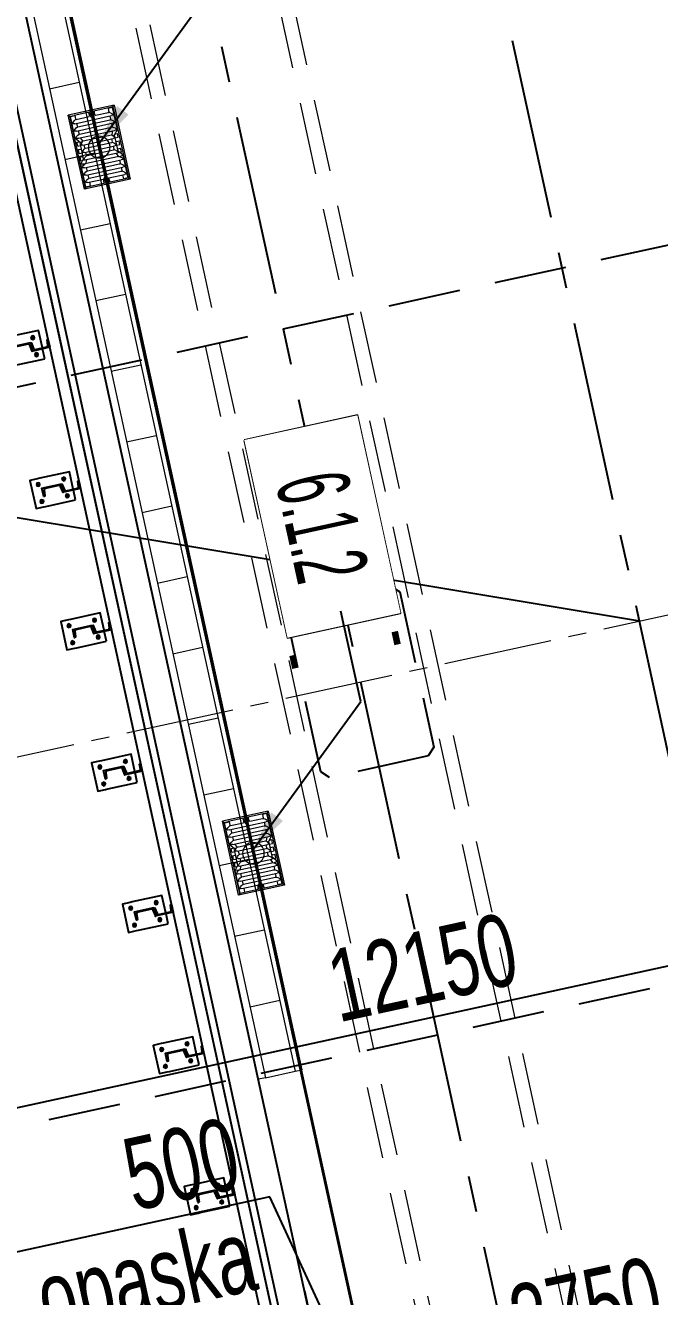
# Model space of a CAD drawing. Header units: metres. Extents: x 8416582 to 8417409, y 5771873 to 5772737.
# Drawn here: x 8416705.11 to 8416709.49, y 5772227.44 to 5772236.24 of the extents above; entities that cross this region are included whole.
import ezdxf
from ezdxf.enums import TextEntityAlignment as Align

# ---------------------------------------------------------------- set-up
doc = ezdxf.new("R2010")
doc.units = ezdxf.units.M
doc.set_wipeout_variables(frame=1)
doc.header["$PDSIZE"] = 0.05
for name, pattern in [('CENTER', [2, 1.25, -0.25, 0.25, -0.25]), ('CENTER2', [1.125, 0.75, -0.125, 0.125, -0.125]), ('DASHED', [0.75, 0.5, -0.25]), ('HIDDEN', [0.375, 0.25, -0.125])]:
    doc.linetypes.add(name, pattern=pattern)
for name, color, linetype in [('00RysOpi-T', 2, 'Continuous'), ('AII_M_bariery', 8, 'Continuous'), ('AII_M_krawężnik', 9, 'Continuous'), ('AII_M_opisy do legendy', 2, 'Continuous'), ('AII_M_osie główne', 8, 'CENTER')]:
    doc.layers.add(name, color=color, linetype=linetype)
for name, color, linetype, lineweight in [('AII_M_konstrukcja 0.09', 6, 'Continuous', 9), ('AII_M_konstrukcja 0.25', 1, 'Continuous', 25), ('AII_M_odwodnienie', 8, 'Continuous', 9), ('AII_M_opisy', 1, 'Continuous', 25), ('AII_M_opisy wymiary', 1, 'Continuous', 25), ('AII_M_osie glowne', 9, 'CENTER2', 18), ('AII_M_robocza', 42, 'Continuous', 30)]:
    doc.layers.add(name, color=color, linetype=linetype, lineweight=lineweight)
doc.styles.add('CDMSTYLE', font='CDMSIMPL.shx', dxfattribs={"width": 0.7, "bigfont": 'CDMBIGPL.shx'})
doc.dimstyles.new('CDM-ME200MM', dxfattribs={"dimscale": 0.2, "dimtxt": 2.5, "dimasz": 1.5, "dimexe": 1.5, "dimexo": 5, "dimgap": 0.5, "dimtad": 1, "dimdec": 0, "dimlfac": 1000, "dimrnd": 1, "dimzin": 9, "dimtxsty": 'CDMSTYLE', "dimblk": 'OBLIQUE', "dimcen": 2.5, "dimdle": 1.5, "dimclrd": 9, "dimclre": 9, "dimclrt": 1, "dimadec": 1, "dimazin": 2, "dimtfac": 1, "dimtdec": 0, "dimtix": 1, "dimtmove": 2, "dimatfit": 3, "dimfxl": 1, "dimtvp": 1, "dimtolj": 1, "dimtzin": 0, "dimlwd": 25, "dimlwe": 25, "dimarcsym": 0})
doc.dimstyles.new('CDM-ME200MM$7', dxfattribs={"dimscale": 0.2, "dimtxt": 2.5, "dimasz": 1.5, "dimexe": 1.5, "dimexo": 5, "dimgap": 0.5, "dimtad": 1, "dimdec": 0, "dimlfac": 1000, "dimrnd": 1, "dimzin": 9, "dimtxsty": 'CDMSTYLE', "dimblk": 'OBLIQUE', "dimcen": 2.5, "dimdle": 1.5, "dimclrd": 9, "dimclre": 9, "dimclrt": 1, "dimadec": 1, "dimazin": 2, "dimtfac": 1, "dimtdec": 0, "dimtix": 1, "dimtmove": 2, "dimatfit": 3, "dimfxl": 1, "dimtvp": 1, "dimtolj": 1, "dimtzin": 0, "dimlwd": 25, "dimlwe": 25, "dimarcsym": 0})

# ---------------------------------------------------------------- blocks, each defined once
blk = doc.blocks.new('_OBLIQUE')
at = {"color": 0, "linetype": 'ByBlock'}
blk.add_line((-0.5, -0.5), (0.5, 0.5), dxfattribs=at)
blk = doc.blocks.new('*D65')
at = {"layer": 'AII_M_opisy wymiary', "color": 9, "lineweight": 25, "transparency": 16777216}
for p, q in [((8416708.6618, 5772258.8841), (8416714.3375, 5772232.8967)), ((8416708.7405, 5772258.5942), (8416709.0189, 5772258.655)), ((8416714.2882, 5772233.193), (8416714.5666, 5772233.2538))]:
    blk.add_line(p, q, dxfattribs=at)
at = {"layer": 'Defpoints', "color": 0, "lineweight": 25, "transparency": 16777216}
for p in [(8416707.7636, 5772258.3808), (8416714.2735, 5772233.1897), (8416713.3113, 5772232.9796)]:
    blk.add_point(p, dxfattribs=at)
at = {"layer": 'AII_M_opisy wymiary', "color": 9, "lineweight": 25, "transparency": 16777216, "xscale": 0.3, "yscale": 0.3, "zscale": 0.3}
for p, rotation in [((8416708.7258, 5772258.591), 102.3200789319986), ((8416714.2735, 5772233.1897), 282.3200789319986)]:
    blk.add_blockref('_OBLIQUE', p, dxfattribs=dict(at, rotation=rotation))
at = {"layer": 'AII_M_opisy wymiary', "color": 1, "lineweight": 25, "transparency": 16777216, "insert": (8416711.8416, 5772245.9651), "char_height": 0.5, "attachment_point": 5, "rotation": 282.32008, "style": 'CDMSTYLE'}
blk.add_mtext('\\A1;26000', dxfattribs=at)
blk = doc.blocks.new('*D68')
at = {"layer": 'AII_M_opisy wymiary', "color": 9, "lineweight": 25, "transparency": 16777216}
for p, q in [((8416709.4236, 5772259.9717), (8416721.0311, 5772206.8245)), ((8416708.5485, 5772259.4735), (8416709.7807, 5772259.7426)), ((8416720.028, 5772206.9124), (8416721.2602, 5772207.1816))]:
    blk.add_line(p, q, dxfattribs=at)
at = {"layer": 'Defpoints', "color": 0, "lineweight": 25, "transparency": 16777216}
for p in [(8416707.5715, 5772259.2601), (8416720.9671, 5772207.1176), (8416719.051, 5772206.6991)]:
    blk.add_point(p, dxfattribs=at)
at = {"layer": 'AII_M_opisy wymiary', "color": 9, "lineweight": 25, "transparency": 16777216, "xscale": 0.3, "yscale": 0.3, "zscale": 0.3}
for p, rotation in [((8416709.4876, 5772259.6786), 102.3200789319986), ((8416720.9671, 5772207.1176), 282.3200789319986)]:
    blk.add_blockref('_OBLIQUE', p, dxfattribs=dict(at, rotation=rotation))
at = {"layer": 'AII_M_opisy wymiary', "color": 1, "lineweight": 25, "transparency": 16777216, "insert": (8416715.5693, 5772233.4728), "char_height": 0.5, "attachment_point": 5, "rotation": 282.32008, "style": 'CDMSTYLE'}
blk.add_mtext('\\A1;LC=53800', dxfattribs=at)
blk = doc.blocks.new('*D73')
at = {"layer": 'AII_M_opisy wymiary', "color": 9, "lineweight": 25, "transparency": 16777216}
for p, q in [((8416713.1465, 5772233.9681), (8416713.9304, 5772230.3789)), ((8416714.1595, 5772230.736), (8416701.7031, 5772228.0155)), ((8416701.7033, 5772229.4208), (8416702.0602, 5772227.7864))]:
    blk.add_line(p, q, dxfattribs=at)
at = {"layer": 'Defpoints', "color": 0, "lineweight": 25, "transparency": 16777216}
for p in [(8416712.9332, 5772234.945), (8416701.4899, 5772230.3978), (8416701.9962, 5772228.0795)]:
    blk.add_point(p, dxfattribs=at)
at = {"layer": 'AII_M_opisy wymiary', "color": 9, "lineweight": 25, "transparency": 16777216, "xscale": 0.3, "yscale": 0.3, "zscale": 0.3}
for p, rotation in [((8416713.8664, 5772230.6719), 12.32007893199859), ((8416701.9962, 5772228.0795), 192.3200789319986)]:
    blk.add_blockref('_OBLIQUE', p, dxfattribs=dict(at, rotation=rotation))
at = {"layer": 'AII_M_opisy wymiary', "color": 1, "lineweight": 25, "transparency": 16777216, "insert": (8416707.8567, 5772229.7176), "char_height": 0.5, "attachment_point": 5, "rotation": 12.32008, "style": 'CDMSTYLE'}
blk.add_mtext('\\A1;12150', dxfattribs=at)
blk = doc.blocks.new('*D74')
at = {"layer": 'AII_M_opisy wymiary', "color": 9, "lineweight": 25, "transparency": 16777216}
for p, q in [((8416706.7999, 5772228.1328), (8416704.9274, 5772227.7238)), ((8416707.471, 5772226.6797), (8416706.7999, 5772228.1328)), ((8416707.0398, 5772227.4822), (8416707.2908, 5772226.3333)), ((8416706.9337, 5772226.5623), (8416708.0083, 5772226.7971)), ((8416707.8913, 5772225.927), (8416707.7792, 5772226.4399))]:
    blk.add_line(p, q, dxfattribs=at)
at = {"layer": 'Defpoints', "color": 0, "lineweight": 25, "transparency": 16777216}
for p in [(8416706.8265, 5772228.4592), (8416707.6779, 5772226.904), (8416707.7152, 5772226.733)]:
    blk.add_point(p, dxfattribs=at)
at = {"layer": 'AII_M_opisy wymiary', "color": 9, "lineweight": 25, "transparency": 16777216, "xscale": 0.3, "yscale": 0.3, "zscale": 0.3}
for p, rotation in [((8416707.7152, 5772226.733), 12.32007893908495), ((8416707.2267, 5772226.6264), 192.3200789390849)]:
    blk.add_blockref('_OBLIQUE', p, dxfattribs=dict(at, rotation=rotation))
at = {"layer": 'AII_M_opisy wymiary', "color": 1, "lineweight": 25, "transparency": 16777216, "char_height": 0.5, "attachment_point": 5, "rotation": 12.32008, "style": 'CDMSTYLE'}
for s, insert in [('\\A1;500', (8416706.1879, 5772228.3574)), ('\\A1;opaska', (8416705.9561, 5772227.505))]:
    blk.add_mtext(s, dxfattribs=dict(at, insert=insert))
blk = doc.blocks.new('*D75')
at = {"layer": 'AII_M_opisy wymiary', "color": 9, "lineweight": 25, "transparency": 16777216}
for p, q in [((8416710.1013, 5772228.6961), (8416710.4659, 5772227.0267)), ((8416710.4019, 5772227.3198), (8416710.695, 5772227.3838)), ((8416707.7152, 5772226.733), (8416710.4019, 5772227.3198)), ((8416707.7152, 5772226.733), (8416707.4221, 5772226.669)), ((8416707.8913, 5772225.927), (8416707.7792, 5772226.4399))]:
    blk.add_line(p, q, dxfattribs=at)
at = {"layer": 'Defpoints', "color": 0, "lineweight": 25, "transparency": 16777216}
for p in [(8416709.8879, 5772229.673), (8416710.4019, 5772227.3198), (8416707.6779, 5772226.904)]:
    blk.add_point(p, dxfattribs=at)
at = {"layer": 'AII_M_opisy wymiary', "color": 9, "lineweight": 25, "transparency": 16777216, "xscale": 0.3, "yscale": 0.3, "zscale": 0.3}
for p, rotation in [((8416710.4019, 5772227.3198), 192.3200789390849), ((8416707.7152, 5772226.733), 12.320078939085)]:
    blk.add_blockref('_OBLIQUE', p, dxfattribs=dict(at, rotation=rotation))
at = {"layer": 'AII_M_opisy wymiary', "color": 1, "lineweight": 25, "transparency": 16777216, "char_height": 0.5, "attachment_point": 5, "rotation": 12.32008, "style": 'CDMSTYLE'}
for s, insert in [('\\A1;2750', (8416708.9839, 5772227.3684)), ('\\A1;pas ruchu', (8416709.151, 5772226.6031))]:
    blk.add_mtext(s, dxfattribs=dict(at, insert=insert))
blk = doc.blocks.new('BarSP06G')
at = {"layer": 'AII_M_bariery', "linetype": 'HIDDEN', "ltscale": 0.01}
for p, q in [((-102.5, 260), (-102.5, 275)), ((97.5, 275), (97.5, 260)), ((20.5, 50), (27.5, 50))]:
    blk.add_line(p, q, dxfattribs=at)
at = {"layer": 'AII_M_bariery', "linetype": 'Continuous'}
for p, q in [((-77.4, 280), (-47.6, 280)), ((-62.5, 265.1), (-62.5, 294.9)), ((42.6, 280), (72.4, 280)), ((57.5, 265.1), (57.5, 294.9)), ((-77.4, 100), (-47.6, 100)), ((-62.5, 85.1), (-62.5, 114.9)), ((42.6, 100), (72.4, 100)), ((57.5, 85.1), (57.5, 114.9))]:
    blk.add_line(p, q, dxfattribs=at)
for points in [[(-102.5, 275), (-102.5, 330), (97.5, 330), (97.5, 275)], [(20.5, 50), (-102.5, 50), (-102.5, 260)], [(97.5, 260), (97.5, 50)], [(97.5, 50), (27.5, 50)]]:
    blk.add_lwpolyline(points, dxfattribs=at)
for points in [[(-32.5, 120), (27.5, 120), (27.5, 123, 0.391021), (22.9, 128), (-16.3, 131.1, -0.391021), (-25.5, 141.1), (-25.5, 238.9, -0.391021), (-16.3, 248.9), (22.9, 252, 0.391021), (27.5, 257), (27.5, 260), (-32.5, 260), (-32.5, 120)], [(27.5, 120), (-27.5, 120), (-27.5, 117.4, 0.391021), (-23.4, 112.9), (12.2, 110, -0.391021), (20.5, 101), (20.5, 19, -0.391021), (12.2, 10), (-23.4, 7.1, 0.391021), (-27.5, 2.6), (-27.5, 0), (27.5, 0), (27.5, 120)]]:
    blk.add_lwpolyline(points, format="xyb", dxfattribs=at)
for centre in [(-62.5, 280), (57.5, 280), (-62.5, 100), (57.5, 100)]:
    blk.add_circle(centre, 12.2, dxfattribs=at)
blk = doc.blocks.new('*U86')
at = {"layer": 'AII_M_bariery', "xscale": 0.0009999999999999998, "yscale": 0.0009999999999999998, "zscale": 0.0009999999999999998, "rotation": 342.3609008453095}
blk.add_blockref('BarSP06G', (-0.0476, -0.158), dxfattribs=at)
blk = doc.blocks.new('*U87')
at = {"layer": 'AII_M_robocza', "color": 0, "linetype": 'ByBlock', "lineweight": -2, "transparency": 16777216}
for p in [(26.6918, -8.4587), (27.6451, -8.7608), (28.5983, -9.0628), (29.5516, -9.3649), (30.5049, -9.667), (31.4582, -9.9691), (32.4114, -10.2712)]:
    blk.add_blockref('*U86', p, dxfattribs=at)
blk = doc.blocks.new('*U154')
at = {"layer": 'AII_M_odwodnienie', "color": 0, "linetype": 'ByBlock', "lineweight": -2}
for p, q in [((-16.0002, -0.27), (-16.0002, -0.06)), ((-15.5, -0.06), (-15.5, -0.27)), ((-15, -0.06), (-15, -0.27)), ((-14.5, -0.06), (-14.5, -0.27)), ((-14, -0.06), (-14, -0.27)), ((-13.5, -0.06), (-13.5, -0.27)), ((-13, -0.06), (-13, -0.27)), ((-12.5, -0.06), (-12.5, -0.27)), ((-12, -0.06), (-12, -0.27)), ((-11.5, -0.06), (-11.5, -0.27)), ((-11, -0.06), (-11, -0.27)), ((-10.5, -0.06), (-10.5, -0.27)), ((-10, -0.06), (-10, -0.27)), ((-9.5, -0.06), (-9.5, -0.27)), ((-9, -0.06), (-9, -0.27))]:
    blk.add_line(p, q, dxfattribs=at)
for points in [[(-16.0002, -0.01), (0, -0.01), (0, -0.06), (-16.0002, -0.06)], [(-16.0002, -0.32), (0, -0.32), (0, -0.27), (-16.0002, -0.27)]]:
    blk.add_lwpolyline(points, close=True, dxfattribs=at)
blk = doc.blocks.new('WPUST_RZUT')
at = {"layer": 'AII_M_odwodnienie', "color": 0, "lineweight": -2}
for p, q in [((0.262, 0.162), (-0.262, 0.162)), ((-0.262, 0.162), (-0.252, 0.152)), ((-0.262, -0.162), (-0.262, 0.162)), ((0.252, 0.152), (-0.252, 0.152)), ((-0.252, 0.152), (-0.252, 0.1231)), ((-0.252, -0.123), (-0.252, 0.1231)), ((-0.093, 0.1495), (-0.249, 0.1495)), ((-0.249, 0.1495), (-0.249, 0.1175)), ((-0.249, 0.1175), (-0.2255, 0.1175)), ((-0.2215, 0.1135), (-0.2215, 0.023)), ((-0.1945, 0.1303), (-0.1945, -0.1303)), ((-0.1945, 0.1175), (-0.1735, 0.1175)), ((-0.1695, 0.1135), (-0.1695, -0.1135)), ((-0.1425, 0.1303), (-0.1425, -0.1303)), ((-0.1425, 0.1175), (-0.1215, 0.1175)), ((-0.1175, 0.1135), (-0.1175, -0.1135)), ((-0.093, 0.1495), (-0.094, 0.143)), ((-0.0925, 0.142), (-0.094, 0.143)), ((-0.06, 0.1225), (-0.093, 0.1495)), ((-0.0905, 0.1271), (-0.0905, -0.1271)), ((-0.0905, 0.1141), (-0.0679, 0.1038)), ((-0.0655, 0.1435), (-0.0655, 0.131)), ((-0.0405, 0.1435), (-0.0655, 0.1435)), ((-0.0655, 0.1002), (-0.0655, -0.1002)), ((-0.0568, 0.1091), (-0.06, 0.1225)), ((0.056, 0.1225), (-0.06, 0.1225)), ((-0.0385, 0.1435), (-0.0405, 0.1435)), ((-0.0385, 0.1435), (-0.0385, 0.1225)), ((-0.0385, 0.1075), (-0.0385, -0.1075)), ((-0.0175, 0.0975), (-0.0385, 0.0975)), ((-0.0135, 0.1435), (-0.0135, 0.1264)), ((0.0115, 0.1435), (-0.0135, 0.1435)), ((-0.0135, 0.0935), (-0.0135, -0.0935)), ((0.0135, 0.1435), (0.0115, 0.1435)), ((0.0135, 0.1435), (0.0135, 0.1225)), ((0.0135, 0.1075), (0.0135, -0.1075)), ((0.0345, 0.0975), (0.0135, 0.0975)), ((0.0385, 0.1435), (0.0385, 0.1264)), ((0.0635, 0.1435), (0.0385, 0.1435)), ((0.0385, 0.0935), (0.0385, -0.0935)), ((0.056, 0.1225), (0.0541, 0.1148)), ((0.089, 0.1495), (0.056, 0.1225)), ((0.0655, 0.1435), (0.0635, 0.1435)), ((0.0655, 0.1435), (0.0655, 0.1303)), ((0.0655, 0.115), (0.0655, -0.115)), ((0.0655, 0.1045), (0.0848, 0.1133)), ((0.0932, 0.1228), (0.089, 0.1495)), ((0.249, 0.1495), (0.089, 0.1495)), ((0.0905, 0.1097), (0.0905, -0.1097)), ((0.1175, 0.1303), (0.1175, -0.1303)), ((0.1175, 0.1175), (0.1385, 0.1175)), ((0.1425, 0.1135), (0.1425, -0.1135)), ((0.1695, 0.1303), (0.1695, -0.1303)), ((0.1695, 0.1175), (0.1905, 0.1175)), ((0.1945, 0.1135), (0.1945, -0.1135)), ((0.2215, 0.1303), (0.2215, 0.019)), ((0.2215, 0.1175), (0.249, 0.1175)), ((0.249, 0.1495), (0.249, 0.1175)), ((0.252, 0.152), (0.262, 0.162)), ((0.252, -0.152), (0.252, 0.152)), ((0.262, -0.162), (0.262, 0.162)), ((-0.2505, 0.0198), (-0.2499, 0.0203)), ((-0.2505, -0.0198), (-0.2505, 0.0198)), ((-0.2505, 0.0198), (-0.232, 0.0172)), ((-0.2321, 0), (-0.2281, 0.007)), ((-0.2281, -0.007), (-0.2321, 0)), ((-0.2199, 0.007), (-0.2281, 0.007)), ((-0.2159, 0), (-0.2199, 0.007)), ((-0.2159, 0), (-0.2199, -0.007)), ((0.2159, 0), (0.2199, 0.007)), ((0.2199, -0.007), (0.2159, 0)), ((0.2281, 0.007), (0.2199, 0.007)), ((0.224, 0.019), (0.2215, 0.019)), ((0.2321, 0), (0.2281, 0.007)), ((0.2321, 0), (0.2281, -0.007)), ((0.2505, 0.0198), (0.232, 0.0172)), ((0.2505, 0.0198), (0.2499, 0.0203)), ((0.2505, -0.0198), (0.2505, 0.0198)), ((-0.232, -0.0172), (-0.2505, -0.0198)), ((-0.2499, -0.0203), (-0.2505, -0.0198)), ((-0.2281, -0.007), (-0.2199, -0.007)), ((-0.2215, -0.0229), (-0.2215, -0.1135)), ((0.2199, -0.007), (0.2281, -0.007)), ((0.2215, -0.019), (0.224, -0.019)), ((0.2215, -0.019), (0.2215, -0.1303)), ((0.232, -0.0172), (0.2505, -0.0198)), ((0.2499, -0.0203), (0.2505, -0.0198)), ((-0.252, -0.152), (-0.262, -0.162)), ((-0.262, -0.162), (0.262, -0.162)), ((-0.252, -0.152), (-0.252, -0.123)), ((-0.252, -0.152), (0.252, -0.152)), ((-0.249, -0.1175), (-0.2255, -0.1175)), ((-0.249, -0.1495), (-0.249, -0.1175)), ((-0.093, -0.1495), (-0.249, -0.1495)), ((-0.1945, -0.1175), (-0.1735, -0.1175)), ((-0.1425, -0.1175), (-0.1215, -0.1175)), ((-0.094, -0.143), (-0.0925, -0.142)), ((-0.093, -0.1495), (-0.094, -0.143)), ((-0.06, -0.1225), (-0.093, -0.1495)), ((-0.0905, -0.1141), (-0.0679, -0.1038)), ((-0.0655, -0.131), (-0.0655, -0.1435)), ((-0.0405, -0.1435), (-0.0655, -0.1435)), ((-0.0568, -0.1091), (-0.06, -0.1225)), ((0.056, -0.1225), (-0.06, -0.1225)), ((-0.0385, -0.1435), (-0.0405, -0.1435)), ((-0.0175, -0.0975), (-0.0385, -0.0975)), ((-0.0385, -0.1225), (-0.0385, -0.1435)), ((-0.0135, -0.1264), (-0.0135, -0.1435)), ((0.0115, -0.1435), (-0.0135, -0.1435)), ((0.0135, -0.1435), (0.0115, -0.1435)), ((0.0345, -0.0975), (0.0135, -0.0975)), ((0.0135, -0.1225), (0.0135, -0.1435)), ((0.0385, -0.1264), (0.0385, -0.1435)), ((0.0635, -0.1435), (0.0385, -0.1435)), ((0.056, -0.1225), (0.0541, -0.1148)), ((0.089, -0.1495), (0.056, -0.1225)), ((0.0655, -0.1435), (0.0635, -0.1435)), ((0.0655, -0.1045), (0.0848, -0.1133)), ((0.0655, -0.1303), (0.0655, -0.1435)), ((0.0932, -0.1228), (0.089, -0.1495)), ((0.249, -0.1495), (0.089, -0.1495)), ((0.1175, -0.1175), (0.1385, -0.1175)), ((0.1695, -0.1175), (0.1905, -0.1175)), ((0.2215, -0.1175), (0.249, -0.1175)), ((0.249, -0.1495), (0.249, -0.1175)), ((0.262, -0.162), (0.252, -0.152))]:
    blk.add_line(p, q, dxfattribs=at)
at = {"layer": 'AII_M_odwodnienie', "color": 0, "lineweight": -2, "flags": 128}
for points in [[(-0.2223, 0.1159), (-0.2217, 0.1147), (-0.2215, 0.1135)], [(-0.1703, 0.1159), (-0.1697, 0.1147), (-0.1695, 0.1135)], [(-0.1183, 0.1159), (-0.1177, 0.1147), (-0.1175, 0.1135)], [(-0.0905, 0.1271), (-0.0906, 0.1311), (-0.0909, 0.1357), (-0.0913, 0.1385), (-0.0917, 0.1402), (-0.0923, 0.1418), (-0.0925, 0.142)], [(-0.0679, 0.1038), (-0.0667, 0.103), (-0.066, 0.1021)], [(-0.066, 0.1021), (-0.0656, 0.1009), (-0.0655, 0.1002)], [(-0.0144, 0.096), (-0.0137, 0.0949), (-0.0135, 0.0935)], [(0.0376, 0.096), (0.0383, 0.0949), (0.0385, 0.0935)], [(0.0635, 0.1238), (0.0586, 0.1196), (0.0541, 0.1148)], [(0.0655, 0.115), (0.0653, 0.119), (0.0651, 0.121), (0.0649, 0.1221), (0.0647, 0.1228), (0.0644, 0.1235), (0.0642, 0.1237), (0.064, 0.1239), (0.0639, 0.1239), (0.0637, 0.1239), (0.0636, 0.1239), (0.0635, 0.1238)], [(0.0932, 0.1228), (0.0905, 0.1159), (0.0893, 0.1126)], [(0.1417, 0.1159), (0.1423, 0.1147), (0.1425, 0.1135)], [(0.1937, 0.1159), (0.1943, 0.1147), (0.1945, 0.1135)], [(-0.2499, 0.0203), (-0.2358, 0.0185), (-0.2303, 0.0178)], [(0.2499, 0.0203), (0.2358, 0.0185), (0.2303, 0.0178)], [(-0.2303, -0.0178), (-0.2358, -0.0185), (-0.2499, -0.0203)], [(0.2303, -0.0178), (0.2358, -0.0185), (0.2499, -0.0203)], [(-0.2215, -0.1135), (-0.2217, -0.1148), (-0.2223, -0.1159)], [(-0.1695, -0.1135), (-0.1697, -0.1148), (-0.1703, -0.1159)], [(-0.1175, -0.1135), (-0.1177, -0.1148), (-0.1183, -0.1159)], [(-0.0925, -0.142), (-0.0923, -0.1417), (-0.0918, -0.1408), (-0.0913, -0.1387), (-0.091, -0.1366), (-0.0906, -0.1319), (-0.0905, -0.1271)], [(-0.066, -0.1021), (-0.0669, -0.1032), (-0.0679, -0.1038)], [(-0.0655, -0.1002), (-0.0657, -0.1014), (-0.066, -0.1021)], [(-0.0135, -0.0935), (-0.0137, -0.0948), (-0.0144, -0.096)], [(0.0385, -0.0935), (0.0383, -0.0948), (0.0376, -0.096)], [(0.0541, -0.1148), (0.0585, -0.1195), (0.0635, -0.1238)], [(0.0635, -0.1238), (0.0636, -0.1239), (0.0638, -0.1239), (0.0639, -0.1239), (0.0641, -0.1238), (0.0643, -0.1236), (0.0647, -0.1228), (0.0651, -0.1208), (0.0654, -0.1187), (0.0655, -0.115)], [(0.0893, -0.1126), (0.0905, -0.1159), (0.0932, -0.1228)], [(0.1425, -0.1135), (0.1423, -0.1148), (0.1417, -0.1159)], [(0.1945, -0.1135), (0.1943, -0.1148), (0.1937, -0.1159)]]:
    blk.add_lwpolyline(points, dxfattribs=at)
at = {"layer": 'AII_M_odwodnienie', "color": 0, "lineweight": -2}
for centre, radius in [((-0.224, 0), 0.013), ((-0.224, 0), 0.012), ((0, 0), 0.075), ((0.224, 0), 0.012)]:
    blk.add_circle(centre, radius, dxfattribs=at)
for centre, radius, start, end in [((-0.0674, 0.1309), 0.00195, 251.69834, 2.87413), ((-0.0497, 0.0903), 0.0201, 110.63967, 144.03936), ((-0.0175, 0.1263), 0.00398, 286.3143, 0.63687), ((0.0345, 0.1263), 0.00398, 286.31436, 0.63683), ((0.0865, 0.1096), 0.0041, 47.8922, 114.44435), ((0.0864, 0.1097), 0.00414, 359.99996, 45.16763), ((-0.224, 0), 0.019, 90, 270), ((-0.224, 0), 0.00702, 150, 210), ((-0.224, 0), 0.00702, 90, 150), ((-0.2254, 0.0229), 0.00394, 274.13264, 0.80381), ((-0.224, 0), 0.00702, 30, 90), ((-0.224, 0), 0.00702, 330, 30), ((0.224, 0), 0.013, 110.25649, 249.74351), ((0.224, 0), 0.00702, 150, 210), ((0.224, 0), 0.00702, 90, 150), ((0.224, 0), 0.013, 249.74775, 110.25225), ((0.224, 0), 0.019, 270, 90), ((0.224, 0), 0.00702, 30, 90), ((0.224, 0), 0.00702, 330, 30), ((-0.224, 0), 0.00702, 210, 270), ((-0.2255, -0.0229), 0.00396, 359.47528, 85.58828), ((-0.224, 0), 0.00702, 270, 330), ((0.224, 0), 0.00702, 210, 270), ((0.224, 0), 0.00702, 270, 330), ((-0.0675, -0.131), 0.002, 358.54515, 105.17526), ((-0.0502, -0.0909), 0.0194, 215.2928, 250.02817), ((-0.0173, -0.1262), 0.00378, 357.52302, 78.28931), ((0.0347, -0.1262), 0.00378, 357.52299, 78.28936), ((0.0865, -0.1096), 0.0041, 245.5739, 312.08954), ((0.0864, -0.1097), 0.00413, 314.80961, 0.0228)]:
    blk.add_arc(centre, radius, start, end, dxfattribs=at)
for centre, major_axis, ratio, start_param, end_param in [((-0.2255, 0.1135), (0.00356, -0.00189), 0.986478, 1.130171, 2.065083), ((-0.1965, -0.3697), (0, 0.5128), 0.15625, 0, 0.327274), ((-0.1965, 0.1303), (0, 0.0128), 0.15625, 4.712389, 6.283185), ((-0.1735, 0.1135), (0.00356, -0.00189), 0.986478, 1.130171, 2.065083), ((-0.1445, -0.3697), (0, 0.5128), 0.15625, 0, 0.327274), ((-0.1445, 0.1303), (0, 0.0128), 0.15625, 4.712389, 6.283185), ((-0.1215, 0.1135), (0.00356, -0.00189), 0.986478, 1.130171, 2.065083), ((-0.0925, -0.3697), (0, 0.5128), 0.15625, 0.0189, 0.327274), ((-0.0405, -0.2831), (0, 0.4006), 0.2, 0, 0.204754), ((-0.0405, 0.1075), (0, 0.01), 0.2, 4.712389, 6.283185), ((-0.0174, 0.0935), (0.0035, -0.00201), 0.982703, 1.213284, 2.099289), ((0.0115, -0.2831), (0, 0.4006), 0.2, 0, 0.328812), ((0.0115, 0.1075), (0, 0.01), 0.2, 4.712389, 6.283185), ((0.0346, 0.0935), (0.0035, -0.00201), 0.982703, 1.213284, 2.099289), ((0.0635, -0.2831), (0, 0.4006), 0.2, 0.11706, 0.328812), ((0.1155, -0.3697), (0, 0.5128), 0.15625, 0, 0.282384), ((0.1155, 0.1303), (0, 0.0128), 0.15625, 4.712389, 6.283185), ((0.1385, 0.1135), (0.00356, -0.00189), 0.986478, 1.130171, 2.065083), ((0.1675, -0.3697), (0, 0.5128), 0.15625, 0, 0.327274), ((0.1675, 0.1303), (0, 0.0128), 0.15625, 4.712389, 6.283185), ((0.1905, 0.1135), (0.00356, -0.00189), 0.986478, 1.130171, 2.065083), ((0.2195, -0.3697), (0, 0.5128), 0.15625, 0, 0.327274), ((0.2195, 0.1303), (0, 0.0128), 0.15625, 4.712389, 6.283185), ((-0.2255, -0.1135), (0.00356, 0.00189), 0.986478, 4.218103, 5.153014), ((-0.1965, 0.3697), (0, 0.5128), 0.15625, 2.814318, 3.141593), ((-0.1965, -0.1303), (0, 0.0128), 0.15625, 3.141593, 4.712389), ((-0.1735, -0.1135), (0.00356, 0.00189), 0.986478, 4.218103, 5.153014), ((-0.1445, 0.3697), (0, 0.5128), 0.15625, 2.814318, 3.141593), ((-0.1445, -0.1303), (0, 0.0128), 0.15625, 3.141593, 4.712389), ((-0.1215, -0.1135), (0.00356, 0.00189), 0.986478, 4.218103, 5.153014), ((-0.0925, 0.3697), (0, 0.5128), 0.15625, 2.814318, 3.122692), ((-0.0405, 0.2831), (0, 0.4006), 0.2, 2.936839, 3.141593), ((-0.0405, -0.1075), (0, 0.01), 0.2, 3.141593, 4.712389), ((-0.0174, -0.0935), (0.0035, 0.00201), 0.982703, 4.183896, 5.069901), ((0.0115, 0.2831), (0, 0.4006), 0.2, 2.812781, 3.141593), ((0.0115, -0.1075), (0, 0.01), 0.2, 3.141593, 4.712389), ((0.0346, -0.0935), (0.0035, 0.00201), 0.982703, 4.183896, 5.069901), ((0.0635, 0.2831), (0, 0.4006), 0.2, 2.812781, 3.024533), ((0.1155, 0.3697), (0, 0.5128), 0.15625, 2.859208, 3.141593), ((0.1155, -0.1303), (0, 0.0128), 0.15625, 3.141593, 4.712389), ((0.1385, -0.1135), (0.00356, 0.00189), 0.986478, 4.218103, 5.153014), ((0.1675, 0.3697), (0, 0.5128), 0.15625, 2.814318, 3.141593), ((0.1675, -0.1303), (0, 0.0128), 0.15625, 3.141593, 4.712389), ((0.1905, -0.1135), (0.00356, 0.00189), 0.986478, 4.218103, 5.153014), ((0.2195, 0.3697), (0, 0.5128), 0.15625, 2.814318, 3.141593), ((0.2195, -0.1303), (0, 0.0128), 0.15625, 3.141593, 4.712389)]:
    blk.add_ellipse(centre, major_axis=major_axis, ratio=ratio, start_param=start_param, end_param=end_param, dxfattribs=at)
blk = doc.blocks.new('WD-68_podpory_rzut')
at = {"layer": 'AII_M_konstrukcja 0.25', "linetype": 'DASHED'}
for points in [[(28.5, -10), (23.5, -10), (23.5, 2), (28.5, 2)], [(25.4, -3.65), (25.45, -3.6), (26.55, -3.6), (26.6, -3.65), (26.6, -4.35), (26.55, -4.4), (25.45, -4.4), (25.4, -4.35)]]:
    blk.add_lwpolyline(points, close=True, dxfattribs=at)
blk = doc.blocks.new('OpiNum01')
at = {"layer": 'AII_M_opisy do legendy', "color": 0, "linetype": 'Continuous'}
blk.add_lwpolyline([(-3.5, -2), (3.5, -2), (3.5, 2), (-3.5, 2)], close=True, dxfattribs=at)
at = {"color": 9, "linetype": 'Continuous', "lineweight": 25, "style": 'CDMSTYLE', "width": 0.7, "flags": 1}
for tag, p in [('NAZWAPOL', (-4.105, -6.803)), ('NAZWAANG', (-4.105, -10.477)), ('SPECYF', (-4.105, -14.151)), ('ID', (-4.105, -17.825)), ('BAZA', (-4.105, -21.499)), ('RYSUNEK', (-4.105, -25.173))]:
    blk.add_attdef(tag, p, '', height=2, dxfattribs=at)
at = {"layer": 'AII_M_opisy do legendy', "linetype": 'Continuous', "lineweight": -2, "style": 'CDMSTYLE', "width": 0.5}
blk.add_attdef('NR', text='', height=2.5, dxfattribs=at).set_placement((0, 0), align=Align.MIDDLE)
at = {"color": 0, "linetype": 'Continuous'}
blk.add_wipeout([(-3.5, -2), (3.5, -2), (3.5, 2), (-3.5, 2)], dxfattribs=at).dxf.layer = 'AII_M_opisy do legendy'
blk = doc.blocks.new('OpiTxt01')
at = {"color": 0, "linetype": 'Continuous', "lineweight": 20, "style": 'CDMSTYLE', "width": 0.7}
blk.add_attdef('TEKST_GORNY', (1, 0.895), '', height=2, dxfattribs=at)
at = {"color": 0, "linetype": 'Continuous', "lineweight": -2, "style": 'CDMSTYLE', "width": 0.7}
blk.add_attdef('TEKST_DOLNY', (1.049, -2.731), '', height=2, dxfattribs=at)
blk = doc.blocks.new('*D214')
at = {"layer": 'AII_M_opisy wymiary', "color": 9, "lineweight": 25, "transparency": 16777216}
for p, q in [((8416722.8691, 5772202.8757), (8416709.448, 5772264.3272)), ((8416707.4463, 5772263.5829), (8416709.8051, 5772264.0981)), ((8416720.9348, 5772202.7603), (8416723.0982, 5772203.2328))]:
    blk.add_line(p, q, dxfattribs=at)
at = {"layer": 'Defpoints', "color": 0, "lineweight": 25, "transparency": 16777216}
for p in [(8416709.512, 5772264.0341), (8416706.4693, 5772263.3696, 0), (8416719.9578, 5772202.5469)]:
    blk.add_point(p, dxfattribs=at)
at = {"layer": 'AII_M_opisy wymiary', "color": 9, "lineweight": 25, "transparency": 16777216, "xscale": 0.3, "yscale": 0.3, "zscale": 0.3}
for p, rotation in [((8416709.512, 5772264.0341), 102.3200789319986), ((8416722.8051, 5772203.1688), 282.3200789319986)]:
    blk.add_blockref('_OBLIQUE', p, dxfattribs=dict(at, rotation=rotation))
at = {"layer": 'AII_M_opisy wymiary', "color": 1, "transparency": 16777216, "insert": (8416716.5005, 5772233.6761), "char_height": 0.5, "attachment_point": 5, "rotation": 282.32008, "style": 'CDMSTYLE'}
blk.add_mtext('\\A1;62300', dxfattribs=at)

msp = doc.modelspace()

# ---------------------------------------------------------------- linework, layer by layer
at = {"layer": 'AII_M_bariery'}
msp.add_line((8416699.2886, 5772261.8013, 0), (8416712.5817, 5772200.936, 0), dxfattribs=at)
at = {"layer": 'AII_M_bariery', "elevation": 0}
msp.add_lwpolyline([(8416712.5035, 5772200.9189), (8416699.2104, 5772261.7842)], dxfattribs=at)
at = {"layer": 'AII_M_konstrukcja 0.09', "linetype": 'DASHED'}
for points in [[(8416713.519, 5772205.9003), (8416702.2103, 5772257.6798)], [(8416713.6167, 5772205.9216), (8416702.308, 5772257.7011)], [(8416712.5421, 5772205.6869), (8416701.2333, 5772257.4664)], [(8416712.6397, 5772205.7083), (8416701.331, 5772257.4877)]]:
    msp.add_lwpolyline(points, dxfattribs=at)
at = {"layer": 'AII_M_krawężnik', "color": 1}
for p, q in [((8416712.8259, 5772200.9893), (8416699.5328, 5772261.8546)), ((8416712.6305, 5772200.9467), (8416699.3374, 5772261.8119))]:
    msp.add_line(p, q, dxfattribs=at)
msp.add_lwpolyline([(8416710.7174, 5772209.472), (8416699.2886, 5772261.8013)], dxfattribs=at)
at = {"layer": 'AII_M_odwodnienie', "linetype": 'CENTER', "const_width": 0.02}
msp.add_lwpolyline([(8416712.0202, 5772206.0847), (8416700.9248, 5772256.8872)], dxfattribs=at)
at = {"layer": 'AII_M_opisy'}
msp.add_lwpolyline([(8416709.3545, 5772232.1154), (8416698.1368, 5772233.978), (8416695.94, 5772244.0364)], dxfattribs=at)
at = {"layer": 'AII_M_osie glowne'}
msp.add_line((8416701.4145, 5772230.3813), (8416719.8173, 5772234.4005), dxfattribs=at)
at = {"layer": 'AII_M_osie główne'}
for p, q in [((8416715.9995, 5772201.6898), (8416702.708, 5772262.5481)), ((8416701.8773, 5772257.0953), (8416712.9727, 5772206.2928))]:
    msp.add_line(p, q, dxfattribs=at)

# ---------------------------------------------------------------- block references
at = {"layer": 'AII_M_konstrukcja 0.25', "linetype": 'HIDDEN', "rotation": 282.3200789319986}
msp.add_blockref('WD-68_podpory_rzut', (8416705.7852, 5772257.9488, 0), dxfattribs=at)
at = {"layer": 'AII_M_odwodnienie', "color": 140, "lineweight": 9, "xscale": -1, "rotation": 282.3201027513504}
msp.add_blockref('*U154', (8416703.6189, 5772244.6455), dxfattribs=at)
at = {"layer": 'AII_M_odwodnienie', "color": 140, "xscale": -1, "rotation": 102.3200789198667}
for p in [(8416705.6191, 5772235.3935), (8416706.6859, 5772230.5088)]:
    msp.add_blockref('WPUST_RZUT', p, dxfattribs=at)
at = {"layer": 'AII_M_robocza', "color": 1, "lineweight": 25, "xscale": -1, "rotation": 84.73660565320044}
msp.add_blockref('*U87', (8416699.1345, 5772261.3582, 0), dxfattribs=at)

# ---------------------------------------------------------------- dimensions: what is measured, and where the dimension line sits
at = {"layer": 'AII_M_opisy wymiary', "color": 1, "lineweight": 25}
for base, p1, p2, angle, text, picture, middle in [((8416720.9671, 5772207.1176), (8416707.5715, 5772259.2601), (8416719.051, 5772206.6991), 282.32008, 'LC=<>', '*D68', (8416715.5693, 5772233.4728)), ((8416710.4019, 5772227.3198), (8416707.6779, 5772226.904), (8416709.8879, 5772229.673), 12.32008, '<>\\Xpas ruchu', '*D75', (8416709.0586, 5772227.0264))]:
    dim = msp.add_linear_dim(base=base, p1=p1, p2=p2, angle=angle, text=text, dimstyle='CDM-ME200MM', dxfattribs=at)
    dim.commit()
    dim.dimension.update_dxf_attribs({"geometry": picture, "text_midpoint": middle})
for base, p1, p2, angle, picture, middle in [((8416714.2735, 5772233.1897), (8416707.7636, 5772258.3808), (8416713.3113, 5772232.9796), 282.32008, '*D65', (8416711.8416, 5772245.9651)), ((8416701.9962, 5772228.0795), (8416712.9332, 5772234.945), (8416701.4899, 5772230.3978), 12.32008, '*D73', (8416707.8567, 5772229.7176))]:
    dim = msp.add_linear_dim(base=base, p1=p1, p2=p2, angle=angle, dimstyle='CDM-ME200MM', dxfattribs=at)
    dim.commit()
    dim.dimension.update_dxf_attribs({"geometry": picture, "text_midpoint": middle})
dim = msp.add_linear_dim(base=(8416707.7152, 5772226.733), p1=(8416706.8265, 5772228.4592), p2=(8416707.6779, 5772226.904), angle=12.32008, text='<>\\Xopaska', dimstyle='CDM-ME200MM', override={"dimtmove": 1}, dxfattribs=at)
dim.commit()
dim.dimension.update_dxf_attribs({"geometry": '*D74', "text_midpoint": (8416706.7022, 5772228.1115), "dimtype": 160})

# ---------------------------------------------------------------- leaders
at = {"layer": '00RysOpi-T', "color": 9, "linetype": 'Continuous', "lineweight": 0}
msp.add_leader([(8416705.6064, 5772235.4046, 0), (8416706.3606, 5772236.4424, 0), (8416706.224, 5772237.0677, 0)], dimstyle='CDM-ME200MM$7', dxfattribs=at)

# ---------------------------------------------------------------- next in the draw order: block references
at = {"layer": '00RysOpi-T', "color": 1, "linetype": 'Continuous', "lineweight": 0, "xscale": 0.2, "yscale": 0.2, "zscale": 0.2, "rotation": 282.3200791722067}
msp.add_blockref('OpiNum01', (8416707.1628, 5772232.7692, 0), dxfattribs=at).add_auto_attribs({'NR': '6.1.2'})

# ---------------------------------------------------------------- next in the draw order: block references
at = {"layer": 'Defpoints', "color": 250, "linetype": 'Continuous', "lineweight": 0, "xscale": 0.2, "yscale": 0.2, "zscale": 0.2, "rotation": 282.3200791722067}
msp.add_blockref('OpiTxt01', (8416707.2908, 5772232.183, 0), dxfattribs=at).add_auto_attribs({'TEKST_GORNY': '-', 'TEKST_DOLNY': '-'})

# ---------------------------------------------------------------- next in the draw order: dimensions: what is measured, and where the dimension line sits
at = {"layer": 'AII_M_opisy wymiary'}
dim = msp.add_linear_dim(base=(8416709.512, 5772264.0341), p1=(8416719.9578, 5772202.5469), p2=(8416706.4693, 5772263.3696, 0), angle=282.32008, dimstyle='CDM-ME200MM', dxfattribs=at)
dim.commit()
dim.dimension.update_dxf_attribs({"geometry": '*D214', "text_midpoint": (8416716.5005, 5772233.6761)})

# ---------------------------------------------------------------- next in the draw order: leaders
at = {"layer": '00RysOpi-T', "color": 9, "linetype": 'Continuous', "lineweight": 0}
msp.add_leader([(8416706.6732, 5772230.5199, 0), (8416707.4274, 5772231.5578, 0), (8416707.2908, 5772232.183, 0)], dimstyle='CDM-ME200MM$7', dxfattribs=at)

doc.saveas('drawing.dxf')
